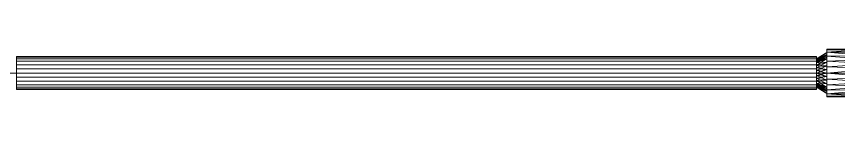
# Model space of a CAD drawing. Header units: inches. Extents: x -3326 to -59, y 8 to 1043.
# Drawn here: x -1107.13 to -1074.4, y 383.39 to 387.88 of the extents above; entities that cross this region are included whole.
import ezdxf

# ---------------------------------------------------------------- set-up
doc = ezdxf.new("R2010")
doc.units = ezdxf.units.IN
doc.header["$MEASUREMENT"] = 0
doc.layers.add('F-SPRN', color=10, linetype='Continuous', lineweight=9)
doc.layers.add('P-PIPE', color=10, linetype='Continuous', lineweight=9)

# ---------------------------------------------------------------- blocks, each defined once
blk = doc.blocks.new('Tee - Welded - Generic - Standard-1125979-05 - Fourth Level')
at = {"layer": 'P-PIPE'}
mesh = blk.add_polyface(dxfattribs=at)
corners = [(-2.244, -0.951), (-2.244, -0.918, 0.246), (-2.244, -0.823, 0.475), (-2.244, -0.672, 0.672), (-2.244, -0.475, 0.823), (-2.244, -0.246, 0.918), (-2.244, 0, 0.951), (-2.244, 0.246, 0.918), (-2.244, 0.475, 0.823), (-2.244, 0.672, 0.672), (-2.244, 0.823, 0.475), (-2.244, 0.918, 0.246), (-2.244, 0.951), (-2.244, 0.918, -0.246), (-2.244, 0.823, -0.475), (-2.244, 0.672, -0.672), (-2.244, 0.475, -0.823), (-2.244, 0.246, -0.918), (-2.244, 0, -0.951), (-2.244, -0.246, -0.918), (-2.244, -0.475, -0.823), (-2.244, -0.672, -0.672), (-2.244, -0.823, -0.475), (-2.244, -0.918, -0.246)]
mesh.append_faces([[corners[k] for k in face] for face in [(10, 0, 7, 9)]], dxfattribs={"vtx0": -1, "vtx1": -1, "vtx2": -1})
mesh.append_faces([[corners[k] for k in face] for face in [(13, 21, 0, 10)]], dxfattribs={"vtx0": -1, "vtx1": -1, "vtx2": -1, "vtx3": -1})
mesh.append_faces([[corners[k] for k in face] for face in [(13, 16, 20, 21), (5, 7, 0, 1)]], dxfattribs={"vtx0": -1, "vtx1": -1, "vtx3": -1})
mesh.append_faces([[corners[k] for k in face] for face in [(4, 5, 3)]], dxfattribs={"vtx1": -1})
mesh.append_faces([[corners[k] for k in face] for face in [(18, 19, 20), (22, 23, 0, 21), (7, 8, 9), (5, 6, 7)]], dxfattribs={"vtx2": -1})
mesh.append_faces([[corners[k] for k in face] for face in [(16, 17, 18, 20), (1, 2, 3, 5)]], dxfattribs={"vtx2": -1, "vtx3": -1})
mesh.append_faces([[corners[k] for k in face] for face in [(13, 14, 15, 16), (10, 11, 12, 13)]], dxfattribs={"vtx3": -1})
mesh = blk.add_polyface(dxfattribs=at)
corners = [(-2.244, 0.951), (-2.244, 0.918, 0.246), (-2.244, 0.823, 0.475), (-2.244, 0.672, 0.672), (-2.244, 0.475, 0.823), (-2.244, 0.246, 0.918), (-2.244, 0, 0.951), (-2.244, -0.246, 0.918), (-2.244, -0.475, 0.823), (-2.244, -0.672, 0.672), (-2.244, -0.823, 0.475), (-2.244, -0.918, 0.246), (-2.244, -0.951), (-0.951, -0.951), (-0.916, -0.916, 0.254), (-0.823, -0.823, 0.476), (-0.69, -0.69, 0.654), (-0.533, -0.533, 0.787), (-0.362, -0.362, 0.879), (-0.183, -0.183, 0.933), (0, 0, 0.951), (0.183, -0.183, 0.933), (0.362, -0.362, 0.879), (0.533, -0.533, 0.787), (0.69, -0.69, 0.654), (0.823, -0.823, 0.476), (0.916, -0.916, 0.254), (0.951, -0.951), (2.244, -0.951), (2.244, -0.918, 0.246), (2.244, -0.823, 0.475), (2.244, -0.672, 0.672), (2.244, -0.475, 0.823), (2.244, -0.246, 0.918), (2.244, 0, 0.951), (2.244, 0.246, 0.918), (2.244, 0.475, 0.823), (2.244, 0.672, 0.672), (2.244, 0.823, 0.475), (2.244, 0.918, 0.246), (2.244, 0.951)]
mesh.append_faces([[corners[k] for k in face] for face in [(13, 11, 12)]], dxfattribs={"vtx0": -1})
mesh.append_faces([[corners[k] for k in face] for face in [(27, 29, 26), (25, 30, 24), (11, 14, 10), (9, 17, 8), (16, 10, 15), (23, 32, 22), (21, 34, 20), (22, 33, 21), (33, 22, 32), (19, 7, 18), (7, 19, 6)]], dxfattribs={"vtx0": -1, "vtx1": -1})
mesh.append_faces([[corners[k] for k in face] for face in [(30, 25, 26), (24, 30, 31), (8, 17, 18), (21, 33, 34), (18, 7, 8), (20, 5, 6)]], dxfattribs={"vtx0": -1, "vtx2": -1})
mesh.append_faces([[corners[k] for k in face] for face in [(20, 34, 35, 5)]], dxfattribs={"vtx0": -1, "vtx2": -1, "vtx3": -1})
mesh.append_faces([[corners[k] for k in face] for face in [(28, 29, 27)]], dxfattribs={"vtx1": -1})
mesh.append_faces([[corners[k] for k in face] for face in [(29, 30, 26), (31, 32, 23), (23, 24, 31), (13, 14, 11), (14, 15, 10), (16, 17, 9), (9, 10, 16), (19, 20, 6)]], dxfattribs={"vtx1": -1, "vtx2": -1})
mesh.append_faces([[corners[k] for k in face] for face in [(38, 39, 1, 2), (36, 37, 3, 4), (37, 38, 2, 3), (35, 36, 4, 5)]], dxfattribs={"vtx1": -1, "vtx3": -1})
mesh.append_faces([[corners[k] for k in face] for face in [(39, 40, 0, 1)]], dxfattribs={"vtx3": -1})
mesh = blk.add_polyface(dxfattribs=at)
corners = [(-2.244, -0.951), (-2.244, -0.918, -0.246), (-2.244, -0.823, -0.475), (-2.244, -0.672, -0.672), (-2.244, -0.475, -0.823), (-2.244, -0.246, -0.918), (-2.244, 0, -0.951), (-2.244, 0.246, -0.918), (-2.244, 0.475, -0.823), (-2.244, 0.672, -0.672), (-2.244, 0.823, -0.475), (-2.244, 0.918, -0.246), (-2.244, 0.951), (2.244, 0.951), (2.244, 0.918, -0.246), (2.244, 0.823, -0.475), (2.244, 0.672, -0.672), (2.244, 0.475, -0.823), (2.244, 0.246, -0.918), (2.244, 0, -0.951), (2.244, -0.246, -0.918), (2.244, -0.475, -0.823), (2.244, -0.672, -0.672), (2.244, -0.823, -0.475), (2.244, -0.918, -0.246), (2.244, -0.951), (0.951, -0.951), (0.916, -0.916, -0.254), (0.823, -0.823, -0.476), (0.69, -0.69, -0.654), (0.533, -0.533, -0.787), (0.362, -0.362, -0.879), (0.183, -0.183, -0.933), (0, 0, -0.951), (-0.183, -0.183, -0.933), (-0.362, -0.362, -0.879), (-0.533, -0.533, -0.787), (-0.69, -0.69, -0.654), (-0.823, -0.823, -0.476), (-0.916, -0.916, -0.254), (-0.951, -0.951)]
mesh.append_faces([[corners[k] for k in face] for face in [(1, 40, 0)]], dxfattribs={"vtx0": -1})
mesh.append_faces([[corners[k] for k in face] for face in [(33, 19, 32), (6, 34, 5), (32, 20, 31), (24, 27, 23), (27, 24, 26), (36, 4, 35), (3, 37, 2), (38, 2, 37), (21, 31, 20)]], dxfattribs={"vtx0": -1, "vtx1": -1})
mesh.append_faces([[corners[k] for k in face] for face in [(35, 4, 5), (6, 33, 34), (23, 28, 29), (29, 22, 23), (21, 30, 31), (23, 27, 28), (36, 3, 4), (3, 36, 37), (39, 1, 2)]], dxfattribs={"vtx0": -1, "vtx2": -1})
mesh.append_faces([[corners[k] for k in face] for face in [(19, 20, 32), (34, 35, 5), (6, 7, 33), (21, 22, 30), (29, 30, 22), (39, 40, 1), (38, 39, 2)]], dxfattribs={"vtx1": -1, "vtx2": -1})
mesh.append_faces([[corners[k] for k in face] for face in [(18, 19, 33, 7)]], dxfattribs={"vtx1": -1, "vtx2": -1, "vtx3": -1})
mesh.append_faces([[corners[k] for k in face] for face in [(15, 16, 9, 10), (14, 15, 10, 11), (16, 17, 8, 9), (17, 18, 7, 8)]], dxfattribs={"vtx1": -1, "vtx3": -1})
mesh.append_faces([[corners[k] for k in face] for face in [(12, 13, 14, 11), (24, 25, 26)]], dxfattribs={"vtx2": -1})
mesh = blk.add_polyface(dxfattribs=at)
corners = [(2.244, -0.951), (2.244, -0.918, -0.246), (2.244, -0.823, -0.475), (2.244, -0.672, -0.672), (2.244, -0.475, -0.823), (2.244, -0.246, -0.918), (2.244, 0, -0.951), (2.244, 0.246, -0.918), (2.244, 0.475, -0.823), (2.244, 0.672, -0.672), (2.244, 0.823, -0.475), (2.244, 0.918, -0.246), (2.244, 0.951), (2.244, 0.918, 0.246), (2.244, 0.823, 0.475), (2.244, 0.672, 0.672), (2.244, 0.475, 0.823), (2.244, 0.246, 0.918), (2.244, 0, 0.951), (2.244, -0.246, 0.918), (2.244, -0.475, 0.823), (2.244, -0.672, 0.672), (2.244, -0.823, 0.475), (2.244, -0.918, 0.246)]
mesh.append_faces([[corners[k] for k in face] for face in [(21, 19, 20)]], dxfattribs={"vtx0": -1})
mesh.append_faces([[corners[k] for k in face] for face in [(19, 23, 17, 18)]], dxfattribs={"vtx0": -1, "vtx1": -1})
mesh.append_faces([[corners[k] for k in face] for face in [(4, 8, 11, 3), (0, 3, 11, 23)]], dxfattribs={"vtx0": -1, "vtx1": -1, "vtx2": -1})
mesh.append_faces([[corners[k] for k in face] for face in [(11, 14, 17, 23)]], dxfattribs={"vtx0": -1, "vtx1": -1, "vtx2": -1, "vtx3": -1})
mesh.append_faces([[corners[k] for k in face] for face in [(9, 10, 11, 8), (4, 5, 6), (12, 13, 14, 11), (15, 16, 17, 14)]], dxfattribs={"vtx2": -1})
mesh.append_faces([[corners[k] for k in face] for face in [(6, 7, 8, 4), (21, 22, 23, 19)]], dxfattribs={"vtx2": -1, "vtx3": -1})
mesh.append_faces([[corners[k] for k in face] for face in [(0, 1, 2, 3)]], dxfattribs={"vtx3": -1})
mesh = blk.add_polyface(dxfattribs=at)
corners = [(-0.951, -2.244), (-0.918, -2.244, 0.246), (-0.823, -2.244, 0.475), (-0.672, -2.244, 0.672), (-0.475, -2.244, 0.823), (-0.246, -2.244, 0.918), (0, -2.244, 0.951), (0.246, -2.244, 0.918), (0.475, -2.244, 0.823), (0.672, -2.244, 0.672), (0.823, -2.244, 0.475), (0.918, -2.244, 0.246), (0.951, -2.244), (0.951, -0.951), (0.916, -0.916, 0.254), (0.823, -0.823, 0.476), (0.69, -0.69, 0.654), (0.533, -0.533, 0.787), (0.362, -0.362, 0.879), (0.183, -0.183, 0.933), (0, 0, 0.951), (-0.183, -0.183, 0.933), (-0.362, -0.362, 0.879), (-0.533, -0.533, 0.787), (-0.69, -0.69, 0.654), (-0.823, -0.823, 0.476), (-0.916, -0.916, 0.254), (-0.951, -0.951)]
mesh.append_faces([[corners[k] for k in face] for face in [(13, 11, 12)]], dxfattribs={"vtx0": -1})
mesh.append_faces([[corners[k] for k in face] for face in [(22, 5, 21), (24, 3, 23), (8, 18, 7), (17, 9, 16)]], dxfattribs={"vtx0": -1, "vtx1": -1})
mesh.append_faces([[corners[k] for k in face] for face in [(24, 2, 3), (26, 1, 2), (22, 4, 5), (6, 20, 21), (21, 5, 6), (19, 6, 7), (16, 9, 10), (17, 8, 9), (6, 19, 20)]], dxfattribs={"vtx0": -1, "vtx2": -1})
mesh.append_faces([[corners[k] for k in face] for face in [(26, 27, 1), (3, 4, 23), (25, 26, 2), (24, 25, 2), (22, 23, 4), (10, 11, 14), (18, 19, 7), (17, 18, 8), (13, 14, 11), (15, 16, 10), (14, 15, 10)]], dxfattribs={"vtx1": -1, "vtx2": -1})
mesh.append_faces([[corners[k] for k in face] for face in [(27, 0, 1)]], dxfattribs={"vtx2": -1})
mesh = blk.add_polyface(dxfattribs=at)
corners = [(0.951, -2.244), (0.918, -2.244, -0.246), (0.823, -2.244, -0.475), (0.672, -2.244, -0.672), (0.475, -2.244, -0.823), (0.246, -2.244, -0.918), (0, -2.244, -0.951), (-0.246, -2.244, -0.918), (-0.475, -2.244, -0.823), (-0.672, -2.244, -0.672), (-0.823, -2.244, -0.475), (-0.918, -2.244, -0.246), (-0.951, -2.244), (-0.951, -0.951), (-0.916, -0.916, -0.254), (-0.823, -0.823, -0.476), (-0.69, -0.69, -0.654), (-0.533, -0.533, -0.787), (-0.362, -0.362, -0.879), (-0.183, -0.183, -0.933), (0, 0, -0.951), (0.183, -0.183, -0.933), (0.362, -0.362, -0.879), (0.533, -0.533, -0.787), (0.69, -0.69, -0.654), (0.823, -0.823, -0.476), (0.916, -0.916, -0.254), (0.951, -0.951)]
mesh.append_faces([[corners[k] for k in face] for face in [(13, 11, 12)]], dxfattribs={"vtx0": -1})
mesh.append_faces([[corners[k] for k in face] for face in [(22, 5, 21), (24, 3, 23), (8, 18, 7), (17, 9, 16)]], dxfattribs={"vtx0": -1, "vtx1": -1})
mesh.append_faces([[corners[k] for k in face] for face in [(24, 2, 3), (26, 1, 2), (22, 4, 5), (6, 20, 21), (21, 5, 6), (19, 6, 7), (16, 9, 10), (17, 8, 9), (6, 19, 20)]], dxfattribs={"vtx0": -1, "vtx2": -1})
mesh.append_faces([[corners[k] for k in face] for face in [(0, 1, 27)]], dxfattribs={"vtx1": -1})
mesh.append_faces([[corners[k] for k in face] for face in [(26, 27, 1), (3, 4, 23), (25, 26, 2), (24, 25, 2), (22, 23, 4), (10, 11, 14), (18, 19, 7), (17, 18, 8), (13, 14, 11), (15, 16, 10), (14, 15, 10)]], dxfattribs={"vtx1": -1, "vtx2": -1})
mesh = blk.add_polyface(dxfattribs=at)
corners = [(-0.951, -2.244), (-0.918, -2.244, -0.246), (-0.823, -2.244, -0.475), (-0.672, -2.244, -0.672), (-0.475, -2.244, -0.823), (-0.246, -2.244, -0.918), (0, -2.244, -0.951), (0.246, -2.244, -0.918), (0.475, -2.244, -0.823), (0.672, -2.244, -0.672), (0.823, -2.244, -0.475), (0.918, -2.244, -0.246), (0.951, -2.244), (0.918, -2.244, 0.246), (0.823, -2.244, 0.475), (0.672, -2.244, 0.672), (0.475, -2.244, 0.823), (0.246, -2.244, 0.918), (0, -2.244, 0.951), (-0.246, -2.244, 0.918), (-0.475, -2.244, 0.823), (-0.672, -2.244, 0.672), (-0.823, -2.244, 0.475), (-0.918, -2.244, 0.246)]
mesh.append_faces([[corners[k] for k in face] for face in [(6, 4, 5), (21, 19, 20)]], dxfattribs={"vtx0": -1})
mesh.append_faces([[corners[k] for k in face] for face in [(23, 6, 11, 14), (23, 14, 17, 19)]], dxfattribs={"vtx0": -1, "vtx1": -1, "vtx2": -1, "vtx3": -1})
mesh.append_faces([[corners[k] for k in face] for face in [(6, 23, 3, 4)]], dxfattribs={"vtx0": -1, "vtx1": -1, "vtx3": -1})
mesh.append_faces([[corners[k] for k in face] for face in [(3, 23, 0)]], dxfattribs={"vtx0": -1, "vtx2": -1})
mesh.append_faces([[corners[k] for k in face] for face in [(16, 17, 14, 15)]], dxfattribs={"vtx1": -1})
mesh.append_faces([[corners[k] for k in face] for face in [(12, 13, 14, 11), (17, 18, 19)]], dxfattribs={"vtx2": -1})
mesh.append_faces([[corners[k] for k in face] for face in [(9, 10, 11, 6), (21, 22, 23, 19)]], dxfattribs={"vtx2": -1, "vtx3": -1})
mesh.append_faces([[corners[k] for k in face] for face in [(6, 7, 8, 9), (0, 1, 2, 3)]], dxfattribs={"vtx3": -1})
blk = doc.blocks.new('Transition - Generic - Plumbing-CW-1022941-05 - Fourth Level')
at = {"layer": 'P-PIPE'}
mesh = blk.add_polyface(dxfattribs=at)
corners = [(0, -0.813), (0, -0.575, 0.575), (0, 0, 0.813), (0, 0.575, 0.575), (0, 0.813), (0, 0.575, -0.575), (0, 0, -0.813), (0, -0.575, -0.575)]
mesh.append_faces([[corners[k] for k in face] for face in [(5, 3, 4)]], dxfattribs={"vtx0": -1})
mesh.append_faces([[corners[k] for k in face] for face in [(0, 3, 5, 6)]], dxfattribs={"vtx0": -1, "vtx1": -1, "vtx3": -1})
mesh.append_faces([[corners[k] for k in face] for face in [(2, 3, 0, 1), (7, 0, 6)]], dxfattribs={"vtx1": -1})
mesh = blk.add_polyface(dxfattribs=at)
corners = [(0, -0.813), (0, -0.575, -0.575), (0, 0, -0.813), (0, 0.575, -0.575), (0, 0.813), (0.406, 0.562), (0.406, 0.398, -0.398), (0.406, 0, -0.562), (0.406, -0.398, -0.398), (0.406, -0.562), (0.406, 0.452, -0.266), (0, 0.694, -0.287), (0, 0.733, -0.192), (0, 0.287, -0.694), (0.406, 0.199, -0.48), (0.406, 0.099, -0.521), (0.406, -0.48, -0.199), (0, -0.694, -0.287), (0, -0.634, -0.431), (0.406, -0.199, -0.48), (0, -0.287, -0.694), (0, -0.144, -0.753), (0, 0.634, -0.431), (0.406, 0.507, -0.133), (0, 0.431, -0.634), (0.406, 0.298, -0.439), (0, 0.144, -0.753), (0, -0.733, -0.192), (0.406, -0.521, -0.099), (0.406, -0.439, -0.298), (0, -0.431, -0.634), (0.406, -0.298, -0.439), (0.406, -0.099, -0.521)]
mesh.append_faces([[corners[k] for k in face] for face in [(23, 4, 5)]], dxfattribs={"vtx0": -1})
mesh.append_faces([[corners[k] for k in face] for face in [(4, 23, 12), (14, 24, 25), (6, 22, 10), (13, 15, 26), (29, 1, 8), (16, 18, 29), (1, 29, 18), (19, 21, 32), (7, 26, 15), (2, 32, 21), (22, 6, 3), (10, 11, 23), (3, 25, 24), (15, 13, 14), (18, 16, 17), (20, 31, 30), (21, 19, 20)]], dxfattribs={"vtx0": -1, "vtx1": -1})
mesh.append_faces([[corners[k] for k in face] for face in [(14, 13, 24), (7, 2, 26), (3, 6, 25), (23, 11, 12), (2, 7, 32), (27, 16, 28), (8, 1, 30)]], dxfattribs={"vtx0": -1, "vtx2": -1})
mesh.append_faces([[corners[k] for k in face] for face in [(9, 0, 28)]], dxfattribs={"vtx1": -1})
mesh.append_faces([[corners[k] for k in face] for face in [(27, 17, 16), (19, 31, 20), (31, 8, 30), (22, 11, 10), (0, 27, 28)]], dxfattribs={"vtx1": -1, "vtx2": -1})
mesh = blk.add_polyface(dxfattribs=at)
corners = [(0, 0.813), (0, 0.575, 0.575), (0, 0, 0.813), (0, -0.575, 0.575), (0, -0.813), (0.406, -0.562), (0.406, -0.398, 0.398), (0.406, 0, 0.562), (0.406, 0.398, 0.398), (0.406, 0.562), (0.406, -0.452, 0.266), (0, -0.694, 0.287), (0, -0.733, 0.192), (0, -0.287, 0.694), (0.406, -0.199, 0.48), (0.406, -0.099, 0.521), (0.406, 0.48, 0.199), (0, 0.694, 0.287), (0, 0.634, 0.431), (0.406, 0.199, 0.48), (0, 0.287, 0.694), (0, 0.144, 0.753), (0, -0.634, 0.431), (0.406, -0.507, 0.133), (0, -0.431, 0.634), (0.406, -0.298, 0.439), (0, -0.144, 0.753), (0, 0.733, 0.192), (0.406, 0.521, 0.099), (0.406, 0.439, 0.298), (0, 0.431, 0.634), (0.406, 0.298, 0.439), (0.406, 0.099, 0.521)]
mesh.append_faces([[corners[k] for k in face] for face in [(23, 4, 5)]], dxfattribs={"vtx0": -1})
mesh.append_faces([[corners[k] for k in face] for face in [(4, 23, 12), (14, 24, 25), (6, 22, 10), (13, 15, 26), (29, 1, 8), (16, 18, 29), (1, 29, 18), (19, 21, 32), (7, 26, 15), (2, 32, 21), (22, 6, 3), (10, 11, 23), (3, 25, 24), (15, 13, 14), (18, 16, 17), (20, 31, 30), (21, 19, 20)]], dxfattribs={"vtx0": -1, "vtx1": -1})
mesh.append_faces([[corners[k] for k in face] for face in [(14, 13, 24), (7, 2, 26), (3, 6, 25), (23, 11, 12), (2, 7, 32), (27, 16, 28), (8, 1, 30)]], dxfattribs={"vtx0": -1, "vtx2": -1})
mesh.append_faces([[corners[k] for k in face] for face in [(9, 0, 28)]], dxfattribs={"vtx1": -1})
mesh.append_faces([[corners[k] for k in face] for face in [(27, 17, 16), (19, 31, 20), (31, 8, 30), (22, 11, 10), (0, 27, 28)]], dxfattribs={"vtx1": -1, "vtx2": -1})
mesh = blk.add_polyface(dxfattribs=at)
corners = [(0.406, -0.562), (0.406, -0.398, -0.398), (0.406, 0, -0.562), (0.406, 0.398, -0.398), (0.406, 0.562), (0.406, 0.398, 0.398), (0.406, 0, 0.562), (0.406, -0.398, 0.398)]
mesh.append_faces([[corners[k] for k in face] for face in [(4, 7, 1, 2)]], dxfattribs={"vtx0": -1, "vtx1": -1, "vtx3": -1})
mesh.append_faces([[corners[k] for k in face] for face in [(3, 4, 2)]], dxfattribs={"vtx1": -1})
mesh.append_faces([[corners[k] for k in face] for face in [(5, 6, 7, 4), (7, 0, 1)]], dxfattribs={"vtx2": -1})

msp = doc.modelspace()

# ---------------------------------------------------------------- linework, layer by layer
at = {"layer": 'F-SPRN', "color": 1}
for p, q in [((-1107.129, 385.635, 964), (-1110.121, 385.635, 964)), ((-1107.129, 385.635, 964), (-1075.275, 385.635, 964)), ((-1107.129, 385.635, 964), (-1075.275, 385.635, 964)), ((-1074.869, 385.635, 964), (-1075.275, 385.635, 964)), ((-1074.869, 385.635, 964), (-1072.625, 385.635, 964))]:
    msp.add_line(p, q, dxfattribs=at)

# ---------------------------------------------------------------- block references
for name, p, rotation in [('Tee - Welded - Generic - Standard-1125979-05 - Fourth Level', (-1072.625, 385.635, 964), 270), ('Transition - Generic - Plumbing-CW-1022941-05 - Fourth Level', (-1074.869, 385.635, 964), 180)]:
    msp.add_blockref(name, p, dxfattribs=dict(at, rotation=rotation))

# ---------------------------------------------------------------- meshes
mesh = msp.add_polyface(dxfattribs=at)
corners = [(-1107.129, 384.978, 964), (-1107.129, 385, 964.17), (-1107.129, 385.066, 964.329), (-1107.129, 385.17, 964.465), (-1107.129, 385.306, 964.569), (-1107.129, 385.465, 964.635), (-1107.129, 385.635, 964.657), (-1107.129, 385.805, 964.635), (-1107.129, 385.964, 964.569), (-1107.129, 386.1, 964.465), (-1107.129, 386.204, 964.329), (-1107.129, 386.27, 964.17), (-1107.129, 386.293, 964), (-1107.129, 386.27, 963.83), (-1107.129, 386.204, 963.671), (-1107.129, 386.1, 963.535), (-1107.129, 385.964, 963.431), (-1107.129, 385.805, 963.365), (-1107.129, 385.635, 963.342), (-1107.129, 385.465, 963.365), (-1107.129, 385.306, 963.431), (-1107.129, 385.17, 963.535), (-1107.129, 385.066, 963.671), (-1107.129, 385, 963.83)]
mesh.append_faces([[corners[k] for k in face] for face in [(19, 17, 18), (13, 11, 12)]], dxfattribs={"vtx0": -1, "color": 1})
mesh.append_faces([[corners[k] for k in face] for face in [(21, 15, 19, 20), (15, 11, 13, 14)]], dxfattribs={"vtx0": -1, "vtx1": -1, "color": 1})
mesh.append_faces([[corners[k] for k in face] for face in [(3, 8, 11)]], dxfattribs={"vtx0": -1, "vtx1": -1, "vtx2": -1, "color": 1})
mesh.append_faces([[corners[k] for k in face] for face in [(15, 21, 3, 11)]], dxfattribs={"vtx0": -1, "vtx1": -1, "vtx2": -1, "vtx3": -1, "color": 1})
mesh.append_faces([[corners[k] for k in face] for face in [(23, 0, 1)]], dxfattribs={"vtx2": -1, "color": 1})
mesh.append_faces([[corners[k] for k in face] for face in [(21, 22, 23, 3), (1, 2, 3, 23), (3, 4, 5, 8), (15, 16, 17, 19)]], dxfattribs={"vtx2": -1, "vtx3": -1, "color": 1})
mesh.append_faces([[corners[k] for k in face] for face in [(5, 6, 7, 8), (8, 9, 10, 11)]], dxfattribs={"vtx3": -1, "color": 1})
mesh = msp.add_polyface(dxfattribs=at)
corners = [(-1107.129, 386.293, 964), (-1107.129, 386.27, 964.17), (-1107.129, 386.204, 964.329), (-1107.129, 386.1, 964.465), (-1107.129, 385.964, 964.569), (-1107.129, 385.805, 964.635), (-1107.129, 385.635, 964.657), (-1075.275, 385.635, 964.657), (-1075.275, 385.805, 964.635), (-1075.275, 385.964, 964.569), (-1075.275, 386.1, 964.465), (-1075.275, 386.204, 964.329), (-1075.275, 386.27, 964.17), (-1075.275, 386.293, 964)]
mesh.append_faces([[corners[k] for k in face] for face in [(7, 8, 5, 6)]], dxfattribs={"vtx1": -1, "color": 1})
mesh.append_faces([[corners[k] for k in face] for face in [(8, 9, 4, 5), (3, 4, 9, 10), (11, 12, 1, 2), (2, 3, 10, 11)]], dxfattribs={"vtx1": -1, "vtx3": -1, "color": 1})
mesh.append_faces([[corners[k] for k in face] for face in [(12, 13, 0, 1)]], dxfattribs={"vtx3": -1, "color": 1})
mesh = msp.add_polyface(dxfattribs=at)
corners = [(-1107.129, 385.635, 963.342), (-1107.129, 385.805, 963.365), (-1107.129, 385.964, 963.431), (-1107.129, 386.1, 963.535), (-1107.129, 386.204, 963.671), (-1107.129, 386.27, 963.83), (-1107.129, 386.293, 964), (-1075.275, 386.293, 964), (-1075.275, 386.27, 963.83), (-1075.275, 386.204, 963.671), (-1075.275, 386.1, 963.535), (-1075.275, 385.964, 963.431), (-1075.275, 385.805, 963.365), (-1075.275, 385.635, 963.342)]
mesh.append_faces([[corners[k] for k in face] for face in [(7, 8, 5, 6)]], dxfattribs={"vtx1": -1, "color": 1})
mesh.append_faces([[corners[k] for k in face] for face in [(8, 9, 4, 5), (3, 4, 9, 10), (11, 12, 1, 2), (2, 3, 10, 11)]], dxfattribs={"vtx1": -1, "vtx3": -1, "color": 1})
mesh.append_faces([[corners[k] for k in face] for face in [(12, 13, 0, 1)]], dxfattribs={"vtx3": -1, "color": 1})
mesh = msp.add_polyface(dxfattribs=at)
corners = [(-1075.275, 384.978, 964), (-1075.275, 385, 963.83), (-1075.275, 385.066, 963.671), (-1075.275, 385.17, 963.535), (-1075.275, 385.306, 963.431), (-1075.275, 385.465, 963.365), (-1075.275, 385.635, 963.342), (-1075.275, 385.805, 963.365), (-1075.275, 385.964, 963.431), (-1075.275, 386.1, 963.535), (-1075.275, 386.204, 963.671), (-1075.275, 386.27, 963.83), (-1075.275, 386.293, 964), (-1075.275, 386.27, 964.17), (-1075.275, 386.204, 964.329), (-1075.275, 386.1, 964.465), (-1075.275, 385.964, 964.569), (-1075.275, 385.805, 964.635), (-1075.275, 385.635, 964.657), (-1075.275, 385.465, 964.635), (-1075.275, 385.306, 964.569), (-1075.275, 385.17, 964.465), (-1075.275, 385.066, 964.329), (-1075.275, 385, 964.17)]
mesh.append_faces([[corners[k] for k in face] for face in [(23, 21, 22)]], dxfattribs={"vtx0": -1, "color": 1})
mesh.append_faces([[corners[k] for k in face] for face in [(5, 9, 3, 4), (11, 13, 9, 10)]], dxfattribs={"vtx0": -1, "vtx1": -1, "color": 1})
mesh.append_faces([[corners[k] for k in face] for face in [(13, 16, 21)]], dxfattribs={"vtx0": -1, "vtx1": -1, "vtx2": -1, "color": 1})
mesh.append_faces([[corners[k] for k in face] for face in [(21, 3, 9, 13)]], dxfattribs={"vtx0": -1, "vtx1": -1, "vtx2": -1, "vtx3": -1, "color": 1})
mesh.append_faces([[corners[k] for k in face] for face in [(12, 13, 11)]], dxfattribs={"vtx1": -1, "color": 1})
mesh.append_faces([[corners[k] for k in face] for face in [(7, 8, 9), (17, 18, 19, 16), (14, 15, 16, 13)]], dxfattribs={"vtx2": -1, "color": 1})
mesh.append_faces([[corners[k] for k in face] for face in [(1, 2, 3, 21), (23, 0, 1, 21), (19, 20, 21, 16), (5, 6, 7, 9)]], dxfattribs={"vtx2": -1, "vtx3": -1, "color": 1})
mesh = msp.add_polyface(dxfattribs=at)
corners = [(-1107.129, 385.635, 964.657), (-1107.129, 385.465, 964.635), (-1107.129, 385.306, 964.569), (-1107.129, 385.17, 964.465), (-1107.129, 385.066, 964.329), (-1107.129, 385, 964.17), (-1107.129, 384.978, 964), (-1075.275, 384.978, 964), (-1075.275, 385, 964.17), (-1075.275, 385.066, 964.329), (-1075.275, 385.17, 964.465), (-1075.275, 385.306, 964.569), (-1075.275, 385.465, 964.635), (-1075.275, 385.635, 964.657)]
mesh.append_faces([[corners[k] for k in face] for face in [(8, 9, 4, 5), (3, 4, 9, 10), (11, 12, 1, 2), (2, 3, 10, 11)]], dxfattribs={"vtx1": -1, "vtx3": -1, "color": 1})
mesh.append_faces([[corners[k] for k in face] for face in [(6, 7, 8, 5)]], dxfattribs={"vtx2": -1, "color": 1})
mesh.append_faces([[corners[k] for k in face] for face in [(12, 13, 0, 1)]], dxfattribs={"vtx3": -1, "color": 1})
mesh = msp.add_polyface(dxfattribs=at)
corners = [(-1107.129, 384.978, 964), (-1107.129, 385, 963.83), (-1107.129, 385.066, 963.671), (-1107.129, 385.17, 963.535), (-1107.129, 385.306, 963.431), (-1107.129, 385.465, 963.365), (-1107.129, 385.635, 963.342), (-1075.275, 385.635, 963.342), (-1075.275, 385.465, 963.365), (-1075.275, 385.306, 963.431), (-1075.275, 385.17, 963.535), (-1075.275, 385.066, 963.671), (-1075.275, 385, 963.83), (-1075.275, 384.978, 964)]
mesh.append_faces([[corners[k] for k in face] for face in [(5, 8, 9, 4)]], dxfattribs={"vtx0": -1, "vtx2": -1, "color": 1})
mesh.append_faces([[corners[k] for k in face] for face in [(3, 4, 9, 10), (11, 12, 1, 2), (2, 3, 10, 11)]], dxfattribs={"vtx1": -1, "vtx3": -1, "color": 1})
mesh.append_faces([[corners[k] for k in face] for face in [(5, 6, 7, 8), (12, 13, 0, 1)]], dxfattribs={"vtx3": -1, "color": 1})

doc.saveas('drawing.dxf')
